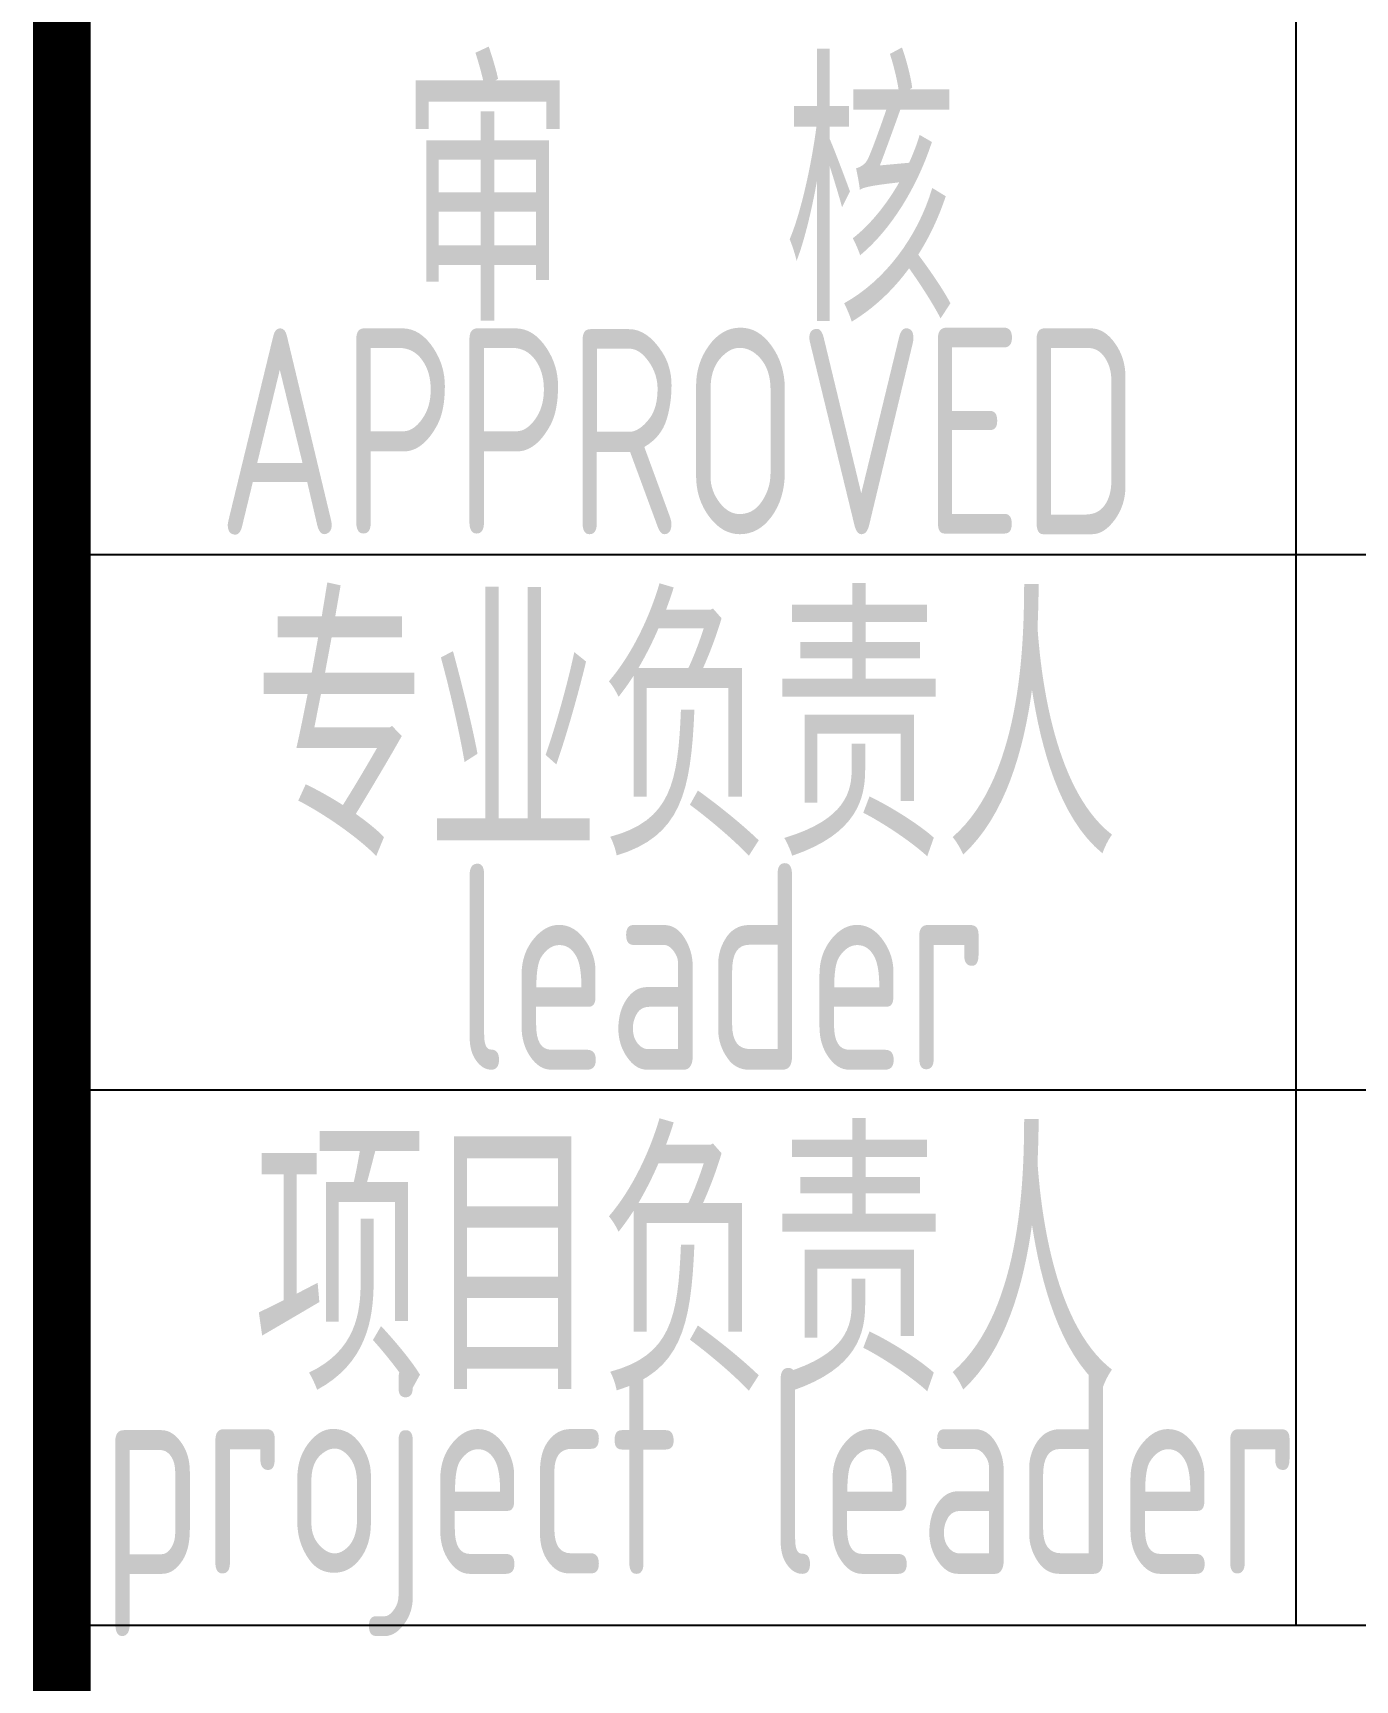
# Model space of a CAD drawing. Extents: x 9732137 to 18866768, y -962146 to 246094.
# Drawn here: x 9809589 to 9810392, y -647140 to -646140 of the extents above; entities that cross this region are included whole.
import ezdxf
from ezdxf.enums import TextEntityAlignment as Align

# ---------------------------------------------------------------- set-up
doc = ezdxf.new("R2010")
doc.units = 0
doc.header["$LTSCALE"] = 1000
doc.layers.get('0').update_dxf_attribs({"linetype": 'CONTINUOUS'})
doc.styles.add('TSSD_Rein', font='Tssdeng.shx', dxfattribs={"width": 0.7, "bigfont": 'hztxt.shx'})

msp = doc.modelspace()

# ---------------------------------------------------------------- linework, layer by layer
for p, q in [((9810356.8, -647106.3), (9810356.8, -645481.3)), ((9809606.8, -646456.3), (9812356.8, -646456.3)), ((9809606.8, -646781.3), (9812356.8, -646781.3)), ((9809606.8, -647106.3), (9818606.8, -647106.3))]:
    msp.add_line(p, q)
msp.add_lwpolyline([(9818606.8, -644606.3, 35, 35, 0), (9809606.8, -644606.3, 35, 35, 0), (9809606.8, -647606.3, 0, 0, 0)], format="xyseb")
at = {"const_width": 35}
msp.add_lwpolyline([(9809606.8, -644606.3), (9809606.8, -647606.3)], dxfattribs=at)

# ---------------------------------------------------------------- texts
at = {"style": 'TSSD_Rein', "width": 0.7}
for s, height, p in [('审  核', 150, (9809981.8, -646231.3)), ('APPROVED', 125, (9809981.8, -646381.3)), ('专业负责人', 150, (9809986, -646556.3)), ('leader', 125, (9810007.7, -646706.3)), ('项目负责人', 150, (9809986, -646881.3)), ('project leader', 125, (9809994.5, -647031.3))]:
    msp.add_text(s, height=height, dxfattribs=at).set_placement(p, align=Align.MIDDLE)

doc.saveas('drawing.dxf')
